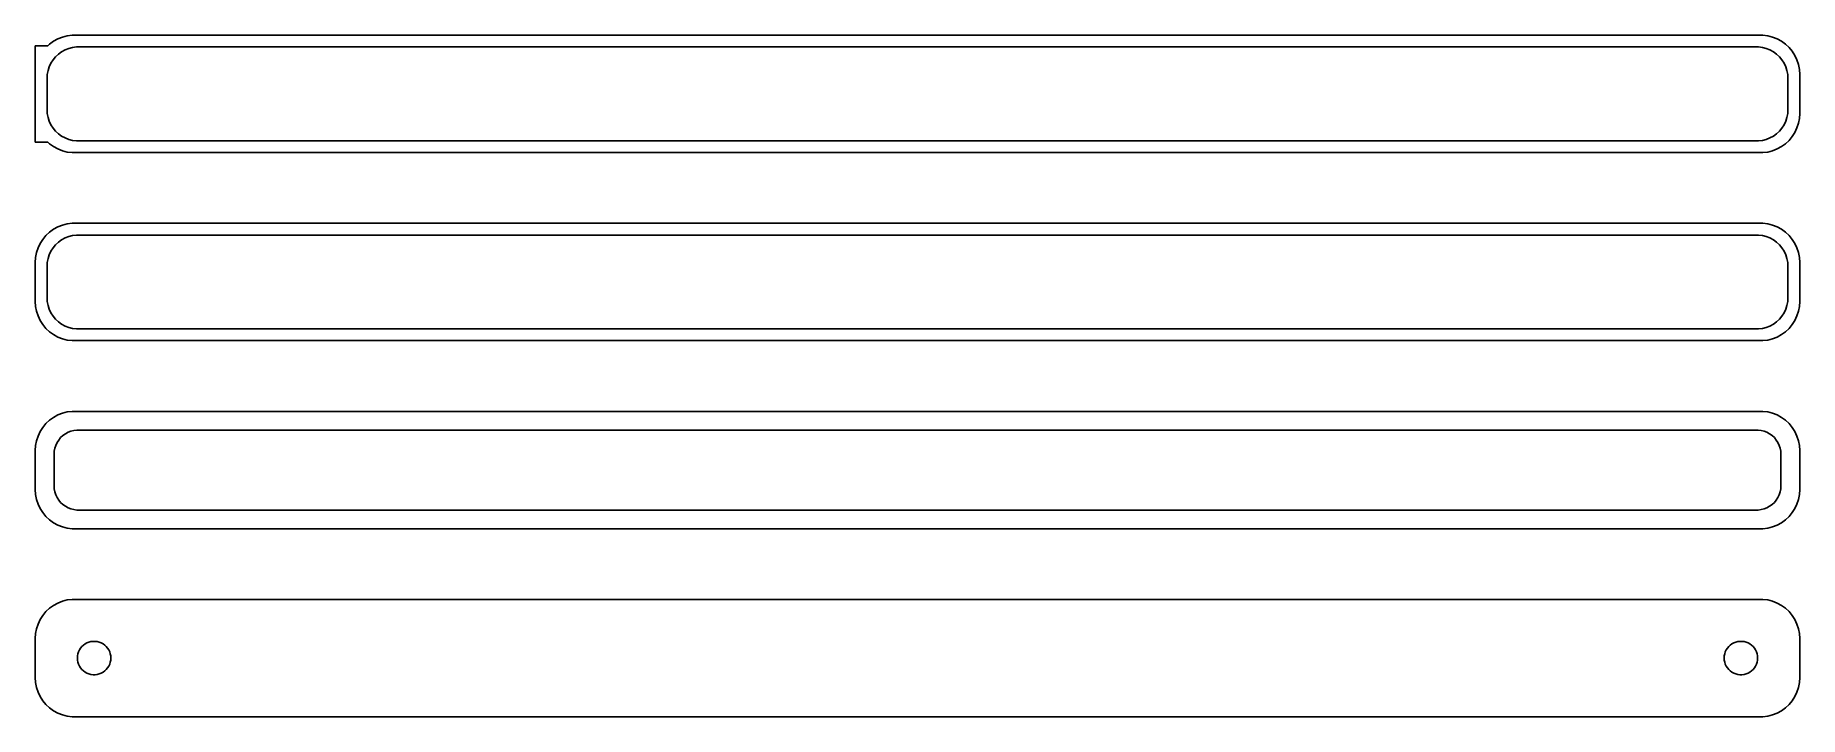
# Model space of a CAD drawing. Header units: metres. Extents: x -112 to 112, y 89 to 175.
import ezdxf

# ---------------------------------------------------------------- set-up
doc = ezdxf.new("R2010")
doc.units = ezdxf.units.M

msp = doc.modelspace()

# ---------------------------------------------------------------- linework, layer by layer
for p, q in [((-110.9, 174.153), (-112.5, 174.153)), ((-112.5, 174.153), (-112.5, 161.847)), ((-110.687, 174.353), (-110.9, 174.153)), ((-110.179, 174.722), (-110.687, 174.353)), ((-109.629, 175.024), (-110.179, 174.722)), ((-109.045, 175.255), (-109.629, 175.024)), ((-109.55, 173.082), (-109.143, 173.377)), ((-109.143, 173.377), (-108.703, 173.619)), ((-108.437, 175.411), (-109.045, 175.255)), ((-108.703, 173.619), (-108.236, 173.804)), ((-107.814, 175.49), (-108.437, 175.411)), ((-108.236, 173.804), (-107.75, 173.929)), ((107.814, 175.49), (-107.814, 175.49)), ((-107.75, 173.929), (-107.251, 173.992)), ((-107.251, 173.992), (107.251, 173.992)), ((107.251, 173.992), (107.75, 173.929)), ((107.75, 173.929), (108.236, 173.804)), ((108.437, 175.411), (107.814, 175.49)), ((108.236, 173.804), (108.703, 173.619)), ((109.045, 175.255), (108.437, 175.411)), ((108.703, 173.619), (109.143, 173.377)), ((109.629, 175.024), (109.045, 175.255)), ((109.143, 173.377), (109.55, 173.082)), ((110.179, 174.722), (109.629, 175.024)), ((110.687, 174.353), (110.179, 174.722)), ((111.145, 173.923), (110.687, 174.353)), ((111.545, 173.439), (111.145, 173.923)), ((111.882, 172.909), (111.545, 173.439)), ((-110.874, 170.995), (-110.719, 171.472)), ((-110.719, 171.472), (-110.505, 171.927)), ((-110.505, 171.927), (-110.236, 172.351)), ((-110.236, 172.351), (-109.916, 172.738)), ((-109.916, 172.738), (-109.55, 173.082)), ((109.55, 173.082), (109.916, 172.738)), ((109.916, 172.738), (110.236, 172.351)), ((110.236, 172.351), (110.505, 171.927)), ((110.505, 171.927), (110.719, 171.472)), ((110.719, 171.472), (110.874, 170.995)), ((112.149, 172.341), (111.882, 172.909)), ((112.343, 171.743), (112.149, 172.341)), ((112.461, 171.127), (112.343, 171.743)), ((112.5, 170.5), (112.461, 171.127)), ((-111, 170), (-110.968, 170.501)), ((-111, 166), (-111, 170)), ((-110.968, 170.501), (-110.874, 170.995)), ((110.874, 170.995), (110.968, 170.501)), ((110.968, 170.501), (111, 170)), ((111, 170), (111, 166)), ((112.5, 165.5), (112.5, 170.5)), ((-110.968, 165.499), (-111, 166)), ((-110.874, 165.005), (-110.968, 165.499)), ((-110.719, 164.528), (-110.874, 165.005)), ((-110.505, 164.073), (-110.719, 164.528)), ((110.719, 164.528), (110.505, 164.073)), ((110.874, 165.005), (110.719, 164.528)), ((110.968, 165.499), (110.874, 165.005)), ((111, 166), (110.968, 165.499)), ((112.149, 163.659), (112.343, 164.257)), ((112.343, 164.257), (112.461, 164.873)), ((112.461, 164.873), (112.5, 165.5)), ((-110.236, 163.649), (-110.505, 164.073)), ((-109.916, 163.262), (-110.236, 163.649)), ((-109.55, 162.918), (-109.916, 163.262)), ((-109.143, 162.623), (-109.55, 162.918)), ((-108.703, 162.381), (-109.143, 162.623)), ((-108.236, 162.196), (-108.703, 162.381)), ((-107.75, 162.071), (-108.236, 162.196)), ((-107.251, 162.008), (-107.75, 162.071)), ((107.251, 162.008), (-107.251, 162.008)), ((107.75, 162.071), (107.251, 162.008)), ((108.236, 162.196), (107.75, 162.071)), ((108.703, 162.381), (108.236, 162.196)), ((109.143, 162.623), (108.703, 162.381)), ((109.55, 162.918), (109.143, 162.623)), ((109.916, 163.262), (109.55, 162.918)), ((110.236, 163.649), (109.916, 163.262)), ((110.505, 164.073), (110.236, 163.649)), ((110.687, 161.647), (111.145, 162.077)), ((111.145, 162.077), (111.545, 162.561)), ((111.545, 162.561), (111.882, 163.091)), ((111.882, 163.091), (112.149, 163.659)), ((-112.5, 161.847), (-110.9, 161.847)), ((-110.9, 161.847), (-110.687, 161.647)), ((-110.687, 161.647), (-110.179, 161.278)), ((-110.179, 161.278), (-109.629, 160.976)), ((-109.629, 160.976), (-109.045, 160.745)), ((-109.045, 160.745), (-108.437, 160.589)), ((-108.437, 160.589), (-107.814, 160.51)), ((-107.814, 160.51), (107.814, 160.51)), ((107.814, 160.51), (108.437, 160.589)), ((108.437, 160.589), (109.045, 160.745)), ((109.045, 160.745), (109.629, 160.976)), ((109.629, 160.976), (110.179, 161.278)), ((110.179, 161.278), (110.687, 161.647)), ((-109.629, 151.024), (-110.179, 150.722)), ((-109.045, 151.255), (-109.629, 151.024)), ((-108.437, 151.411), (-109.045, 151.255)), ((-107.814, 151.49), (-108.437, 151.411)), ((107.814, 151.49), (-107.814, 151.49)), ((108.437, 151.411), (107.814, 151.49)), ((109.045, 151.255), (108.437, 151.411)), ((109.629, 151.024), (109.045, 151.255)), ((110.179, 150.722), (109.629, 151.024)), ((-111.882, 148.909), (-112.149, 148.341)), ((-111.545, 149.439), (-111.882, 148.909)), ((-111.145, 149.923), (-111.545, 149.439)), ((-110.687, 150.353), (-111.145, 149.923)), ((-110.179, 150.722), (-110.687, 150.353)), ((-110.236, 148.351), (-109.916, 148.738)), ((-109.916, 148.738), (-109.55, 149.082)), ((-109.55, 149.082), (-109.143, 149.377)), ((-109.143, 149.377), (-108.703, 149.619)), ((-108.703, 149.619), (-108.236, 149.804)), ((-108.236, 149.804), (-107.75, 149.929)), ((-107.75, 149.929), (-107.251, 149.992)), ((-107.251, 149.992), (107.251, 149.992)), ((107.251, 149.992), (107.75, 149.929)), ((107.75, 149.929), (108.236, 149.804)), ((108.236, 149.804), (108.703, 149.619)), ((108.703, 149.619), (109.143, 149.377)), ((109.143, 149.377), (109.55, 149.082)), ((109.55, 149.082), (109.916, 148.738)), ((109.916, 148.738), (110.236, 148.351)), ((110.687, 150.353), (110.179, 150.722)), ((111.145, 149.923), (110.687, 150.353)), ((111.545, 149.439), (111.145, 149.923)), ((111.882, 148.909), (111.545, 149.439)), ((112.149, 148.341), (111.882, 148.909)), ((-112.461, 147.127), (-112.5, 146.5)), ((-112.5, 146.5), (-112.5, 141.5)), ((-112.343, 147.743), (-112.461, 147.127)), ((-112.149, 148.341), (-112.343, 147.743)), ((-111, 146), (-110.968, 146.501)), ((-110.968, 146.501), (-110.874, 146.995)), ((-110.874, 146.995), (-110.719, 147.472)), ((-110.719, 147.472), (-110.505, 147.927)), ((-110.505, 147.927), (-110.236, 148.351)), ((110.236, 148.351), (110.505, 147.927)), ((110.505, 147.927), (110.719, 147.472)), ((110.719, 147.472), (110.874, 146.995)), ((110.874, 146.995), (110.968, 146.501)), ((110.968, 146.501), (111, 146)), ((112.343, 147.743), (112.149, 148.341)), ((112.461, 147.127), (112.343, 147.743)), ((112.5, 146.5), (112.461, 147.127)), ((112.5, 141.5), (112.5, 146.5)), ((-111, 142), (-111, 146)), ((111, 146), (111, 142)), ((-110.968, 141.499), (-111, 142)), ((111, 142), (110.968, 141.499)), ((-112.5, 141.5), (-112.461, 140.873)), ((-112.461, 140.873), (-112.343, 140.257)), ((-112.343, 140.257), (-112.149, 139.659)), ((-112.149, 139.659), (-111.882, 139.091)), ((-110.874, 141.005), (-110.968, 141.499)), ((-110.719, 140.528), (-110.874, 141.005)), ((-110.505, 140.073), (-110.719, 140.528)), ((-110.236, 139.649), (-110.505, 140.073)), ((-109.916, 139.262), (-110.236, 139.649)), ((110.236, 139.649), (109.916, 139.262)), ((110.505, 140.073), (110.236, 139.649)), ((110.719, 140.528), (110.505, 140.073)), ((110.874, 141.005), (110.719, 140.528)), ((110.968, 141.499), (110.874, 141.005)), ((111.882, 139.091), (112.149, 139.659)), ((112.149, 139.659), (112.343, 140.257)), ((112.343, 140.257), (112.461, 140.873)), ((112.461, 140.873), (112.5, 141.5)), ((-111.882, 139.091), (-111.545, 138.561)), ((-111.545, 138.561), (-111.145, 138.077)), ((-111.145, 138.077), (-110.687, 137.647)), ((-110.687, 137.647), (-110.179, 137.278)), ((-110.179, 137.278), (-109.629, 136.976)), ((-109.55, 138.918), (-109.916, 139.262)), ((-109.143, 138.623), (-109.55, 138.918)), ((-108.703, 138.381), (-109.143, 138.623)), ((-108.236, 138.196), (-108.703, 138.381)), ((-107.75, 138.071), (-108.236, 138.196)), ((-107.251, 138.008), (-107.75, 138.071)), ((107.251, 138.008), (-107.251, 138.008)), ((107.75, 138.071), (107.251, 138.008)), ((108.236, 138.196), (107.75, 138.071)), ((108.703, 138.381), (108.236, 138.196)), ((109.143, 138.623), (108.703, 138.381)), ((109.55, 138.918), (109.143, 138.623)), ((109.916, 139.262), (109.55, 138.918)), ((109.629, 136.976), (110.179, 137.278)), ((110.179, 137.278), (110.687, 137.647)), ((110.687, 137.647), (111.145, 138.077)), ((111.145, 138.077), (111.545, 138.561)), ((111.545, 138.561), (111.882, 139.091)), ((-109.629, 136.976), (-109.045, 136.745)), ((-109.045, 136.745), (-108.437, 136.589)), ((-108.437, 136.589), (-107.814, 136.51)), ((-107.814, 136.51), (107.814, 136.51)), ((107.814, 136.51), (108.437, 136.589)), ((108.437, 136.589), (109.045, 136.745)), ((109.045, 136.745), (109.629, 136.976)), ((-110.687, 126.353), (-111.145, 125.923)), ((-110.179, 126.722), (-110.687, 126.353)), ((-109.629, 127.024), (-110.179, 126.722)), ((-109.045, 127.255), (-109.629, 127.024)), ((-108.437, 127.411), (-109.045, 127.255)), ((-107.814, 127.49), (-108.437, 127.411)), ((107.814, 127.49), (-107.814, 127.49)), ((108.437, 127.411), (107.814, 127.49)), ((109.045, 127.255), (108.437, 127.411)), ((109.629, 127.024), (109.045, 127.255)), ((110.179, 126.722), (109.629, 127.024)), ((110.687, 126.353), (110.179, 126.722)), ((111.145, 125.923), (110.687, 126.353)), ((-112.149, 124.341), (-112.343, 123.743)), ((-111.882, 124.909), (-112.149, 124.341)), ((-111.545, 125.439), (-111.882, 124.909)), ((-111.145, 125.923), (-111.545, 125.439)), ((-109.728, 123.5), (-109.518, 123.83)), ((-109.518, 123.83), (-109.269, 124.131)), ((-109.269, 124.131), (-108.984, 124.399)), ((-108.984, 124.399), (-108.668, 124.628)), ((-108.668, 124.628), (-108.325, 124.817)), ((-108.325, 124.817), (-107.962, 124.961)), ((-107.962, 124.961), (-107.583, 125.058)), ((-107.583, 125.058), (-107.195, 125.107)), ((-107.195, 125.107), (107.195, 125.107)), ((107.195, 125.107), (107.583, 125.058)), ((107.583, 125.058), (107.962, 124.961)), ((107.962, 124.961), (108.325, 124.817)), ((108.325, 124.817), (108.668, 124.628)), ((108.668, 124.628), (108.984, 124.399)), ((108.984, 124.399), (109.269, 124.131)), ((109.269, 124.131), (109.518, 123.83)), ((109.518, 123.83), (109.728, 123.5)), ((111.545, 125.439), (111.145, 125.923)), ((111.882, 124.909), (111.545, 125.439)), ((112.149, 124.341), (111.882, 124.909)), ((112.343, 123.743), (112.149, 124.341)), ((-112.461, 123.127), (-112.5, 122.5)), ((-112.5, 122.5), (-112.5, 117.5)), ((-112.343, 123.743), (-112.461, 123.127)), ((-110.113, 122), (-110.088, 122.39)), ((-110.113, 118), (-110.113, 122)), ((-110.088, 122.39), (-110.015, 122.774)), ((-110.015, 122.774), (-109.894, 123.146)), ((-109.894, 123.146), (-109.728, 123.5)), ((109.728, 123.5), (109.894, 123.146)), ((109.894, 123.146), (110.015, 122.774)), ((110.015, 122.774), (110.088, 122.39)), ((110.088, 122.39), (110.113, 122)), ((110.113, 122), (110.113, 118)), ((112.461, 123.127), (112.343, 123.743)), ((112.5, 122.5), (112.461, 123.127)), ((112.5, 117.5), (112.5, 122.5)), ((-112.5, 117.5), (-112.461, 116.873)), ((-110.088, 117.61), (-110.113, 118)), ((-110.015, 117.226), (-110.088, 117.61)), ((-109.894, 116.854), (-110.015, 117.226)), ((110.015, 117.226), (109.894, 116.854)), ((110.088, 117.61), (110.015, 117.226)), ((110.113, 118), (110.088, 117.61)), ((112.461, 116.873), (112.5, 117.5)), ((-112.461, 116.873), (-112.343, 116.257)), ((-112.343, 116.257), (-112.149, 115.659)), ((-112.149, 115.659), (-111.882, 115.091)), ((-111.882, 115.091), (-111.545, 114.561)), ((-109.728, 116.5), (-109.894, 116.854)), ((-109.518, 116.17), (-109.728, 116.5)), ((-109.269, 115.869), (-109.518, 116.17)), ((-108.984, 115.601), (-109.269, 115.869)), ((-108.668, 115.372), (-108.984, 115.601)), ((-108.325, 115.183), (-108.668, 115.372)), ((-107.962, 115.039), (-108.325, 115.183)), ((-107.583, 114.942), (-107.962, 115.039)), ((-107.195, 114.893), (-107.583, 114.942)), ((107.195, 114.893), (-107.195, 114.893)), ((107.583, 114.942), (107.195, 114.893)), ((107.962, 115.039), (107.583, 114.942)), ((108.325, 115.183), (107.962, 115.039)), ((108.668, 115.372), (108.325, 115.183)), ((108.984, 115.601), (108.668, 115.372)), ((109.269, 115.869), (108.984, 115.601)), ((109.518, 116.17), (109.269, 115.869)), ((109.728, 116.5), (109.518, 116.17)), ((109.894, 116.854), (109.728, 116.5)), ((111.545, 114.561), (111.882, 115.091)), ((111.882, 115.091), (112.149, 115.659)), ((112.149, 115.659), (112.343, 116.257)), ((112.343, 116.257), (112.461, 116.873)), ((-111.545, 114.561), (-111.145, 114.077)), ((-111.145, 114.077), (-110.687, 113.647)), ((-110.687, 113.647), (-110.179, 113.278)), ((-110.179, 113.278), (-109.629, 112.976)), ((-109.629, 112.976), (-109.045, 112.745)), ((-109.045, 112.745), (-108.437, 112.589)), ((-108.437, 112.589), (-107.814, 112.51)), ((-107.814, 112.51), (107.814, 112.51)), ((107.814, 112.51), (108.437, 112.589)), ((108.437, 112.589), (109.045, 112.745)), ((109.045, 112.745), (109.629, 112.976)), ((109.629, 112.976), (110.179, 113.278)), ((110.179, 113.278), (110.687, 113.647)), ((110.687, 113.647), (111.145, 114.077)), ((111.145, 114.077), (111.545, 114.561)), ((-111.545, 101.439), (-111.882, 100.909)), ((-111.145, 101.923), (-111.545, 101.439)), ((-110.687, 102.353), (-111.145, 101.923)), ((-110.179, 102.722), (-110.687, 102.353)), ((-109.629, 103.024), (-110.179, 102.722)), ((-109.045, 103.255), (-109.629, 103.024)), ((-108.437, 103.411), (-109.045, 103.255)), ((-107.814, 103.49), (-108.437, 103.411)), ((107.814, 103.49), (-107.814, 103.49)), ((108.437, 103.411), (107.814, 103.49)), ((109.045, 103.255), (108.437, 103.411)), ((109.629, 103.024), (109.045, 103.255)), ((110.179, 102.722), (109.629, 103.024)), ((110.687, 102.353), (110.179, 102.722)), ((111.145, 101.923), (110.687, 102.353)), ((111.545, 101.439), (111.145, 101.923)), ((111.882, 100.909), (111.545, 101.439)), ((-112.461, 99.1267), (-112.5, 98.5)), ((-112.343, 99.7434), (-112.461, 99.1267)), ((-112.149, 100.341), (-112.343, 99.7434)), ((-111.882, 100.909), (-112.149, 100.341)), ((112.149, 100.341), (111.882, 100.909)), ((112.343, 99.7434), (112.149, 100.341)), ((112.461, 99.1267), (112.343, 99.7434)), ((112.5, 98.5), (112.461, 99.1267)), ((-112.5, 98.5), (-112.5, 93.5)), ((-107.068, 96.531), (-106.985, 96.786)), ((-106.985, 96.786), (-106.871, 97.0287)), ((-106.871, 97.0287), (-106.727, 97.2551)), ((-106.727, 97.2551), (-106.557, 97.4617)), ((-106.557, 97.4617), (-106.361, 97.6453)), ((-106.361, 97.6453), (-106.144, 97.8029)), ((-106.144, 97.8029), (-105.909, 97.9321)), ((-105.909, 97.9321), (-105.66, 98.0308)), ((-105.66, 98.0308), (-105.4, 98.0975)), ((-105.4, 98.0975), (-105.134, 98.1311)), ((-105.134, 98.1311), (-104.866, 98.1311)), ((-104.866, 98.1311), (-104.6, 98.0975)), ((-104.6, 98.0975), (-104.34, 98.0308)), ((-104.34, 98.0308), (-104.091, 97.9321)), ((-104.091, 97.9321), (-103.856, 97.8029)), ((-103.856, 97.8029), (-103.639, 97.6453)), ((-103.639, 97.6453), (-103.443, 97.4617)), ((-103.443, 97.4617), (-103.273, 97.2551)), ((-103.273, 97.2551), (-103.129, 97.0287)), ((-103.129, 97.0287), (-103.015, 96.786)), ((-103.015, 96.786), (-102.932, 96.531)), ((102.932, 96.531), (103.015, 96.786)), ((103.015, 96.786), (103.129, 97.0287)), ((103.129, 97.0287), (103.273, 97.2551)), ((103.273, 97.2551), (103.443, 97.4617)), ((103.443, 97.4617), (103.639, 97.6453)), ((103.639, 97.6453), (103.856, 97.8029)), ((103.856, 97.8029), (104.091, 97.9321)), ((104.091, 97.9321), (104.34, 98.0308)), ((104.34, 98.0308), (104.6, 98.0975)), ((104.6, 98.0975), (104.866, 98.1311)), ((104.866, 98.1311), (105.134, 98.1311)), ((105.134, 98.1311), (105.4, 98.0975)), ((105.4, 98.0975), (105.66, 98.0308)), ((105.66, 98.0308), (105.909, 97.9321)), ((105.909, 97.9321), (106.144, 97.8029)), ((106.144, 97.8029), (106.361, 97.6453)), ((106.361, 97.6453), (106.557, 97.4617)), ((106.557, 97.4617), (106.727, 97.2551)), ((106.727, 97.2551), (106.871, 97.0287)), ((106.871, 97.0287), (106.985, 96.786)), ((106.985, 96.786), (107.068, 96.531)), ((112.5, 93.5), (112.5, 98.5)), ((-107.135, 96), (-107.118, 96.2676)), ((-107.118, 95.7324), (-107.135, 96)), ((-107.118, 96.2676), (-107.068, 96.531)), ((-107.068, 95.469), (-107.118, 95.7324)), ((-106.985, 95.214), (-107.068, 95.469)), ((-106.871, 94.9713), (-106.985, 95.214)), ((-106.727, 94.7449), (-106.871, 94.9713)), ((-106.557, 94.5383), (-106.727, 94.7449)), ((-106.361, 94.3547), (-106.557, 94.5383)), ((-103.443, 94.5383), (-103.639, 94.3547)), ((-103.273, 94.7449), (-103.443, 94.5383)), ((-103.129, 94.9713), (-103.273, 94.7449)), ((-103.015, 95.214), (-103.129, 94.9713)), ((-102.932, 95.469), (-103.015, 95.214)), ((-102.932, 96.531), (-102.882, 96.2676)), ((-102.882, 95.7324), (-102.932, 95.469)), ((-102.882, 96.2676), (-102.865, 96)), ((-102.865, 96), (-102.882, 95.7324)), ((102.865, 96), (102.882, 96.2676)), ((102.882, 95.7324), (102.865, 96)), ((102.882, 96.2676), (102.932, 96.531)), ((102.932, 95.469), (102.882, 95.7324)), ((103.015, 95.214), (102.932, 95.469)), ((103.129, 94.9713), (103.015, 95.214)), ((103.273, 94.7449), (103.129, 94.9713)), ((103.443, 94.5383), (103.273, 94.7449)), ((103.639, 94.3547), (103.443, 94.5383)), ((106.557, 94.5383), (106.361, 94.3547)), ((106.727, 94.7449), (106.557, 94.5383)), ((106.871, 94.9713), (106.727, 94.7449)), ((106.985, 95.214), (106.871, 94.9713)), ((107.068, 95.469), (106.985, 95.214)), ((107.068, 96.531), (107.118, 96.2676)), ((107.118, 95.7324), (107.068, 95.469)), ((107.118, 96.2676), (107.135, 96)), ((107.135, 96), (107.118, 95.7324)), ((-112.5, 93.5), (-112.461, 92.8733)), ((-112.461, 92.8733), (-112.343, 92.2566)), ((-112.343, 92.2566), (-112.149, 91.6594)), ((-106.144, 94.1971), (-106.361, 94.3547)), ((-105.909, 94.0679), (-106.144, 94.1971)), ((-105.66, 93.9692), (-105.909, 94.0679)), ((-105.4, 93.9025), (-105.66, 93.9692)), ((-105.134, 93.8689), (-105.4, 93.9025)), ((-104.866, 93.8689), (-105.134, 93.8689)), ((-104.6, 93.9025), (-104.866, 93.8689)), ((-104.34, 93.9692), (-104.6, 93.9025)), ((-104.091, 94.0679), (-104.34, 93.9692)), ((-103.856, 94.1971), (-104.091, 94.0679)), ((-103.639, 94.3547), (-103.856, 94.1971)), ((103.856, 94.1971), (103.639, 94.3547)), ((104.091, 94.0679), (103.856, 94.1971)), ((104.34, 93.9692), (104.091, 94.0679)), ((104.6, 93.9025), (104.34, 93.9692)), ((104.866, 93.8689), (104.6, 93.9025)), ((105.134, 93.8689), (104.866, 93.8689)), ((105.4, 93.9025), (105.134, 93.8689)), ((105.66, 93.9692), (105.4, 93.9025)), ((105.909, 94.0679), (105.66, 93.9692)), ((106.144, 94.1971), (105.909, 94.0679)), ((106.361, 94.3547), (106.144, 94.1971)), ((112.149, 91.6594), (112.343, 92.2566)), ((112.343, 92.2566), (112.461, 92.8733)), ((112.461, 92.8733), (112.5, 93.5)), ((-112.149, 91.6594), (-111.882, 91.0912)), ((-111.882, 91.0912), (-111.545, 90.5611)), ((-111.545, 90.5611), (-111.145, 90.0773)), ((-111.145, 90.0773), (-110.687, 89.6474)), ((110.687, 89.6474), (111.145, 90.0773)), ((111.145, 90.0773), (111.545, 90.5611)), ((111.545, 90.5611), (111.882, 91.0912)), ((111.882, 91.0912), (112.149, 91.6594)), ((-110.687, 89.6474), (-110.179, 89.2784)), ((-110.179, 89.2784), (-109.629, 88.9759)), ((-109.629, 88.9759), (-109.045, 88.7447)), ((-109.045, 88.7447), (-108.437, 88.5886)), ((-108.437, 88.5886), (-107.814, 88.5099)), ((-107.814, 88.5099), (107.814, 88.5099)), ((107.814, 88.5099), (108.437, 88.5886)), ((108.437, 88.5886), (109.045, 88.7447)), ((109.045, 88.7447), (109.629, 88.9759)), ((109.629, 88.9759), (110.179, 89.2784)), ((110.179, 89.2784), (110.687, 89.6474))]:
    msp.add_line(p, q)

doc.saveas('drawing.dxf')
